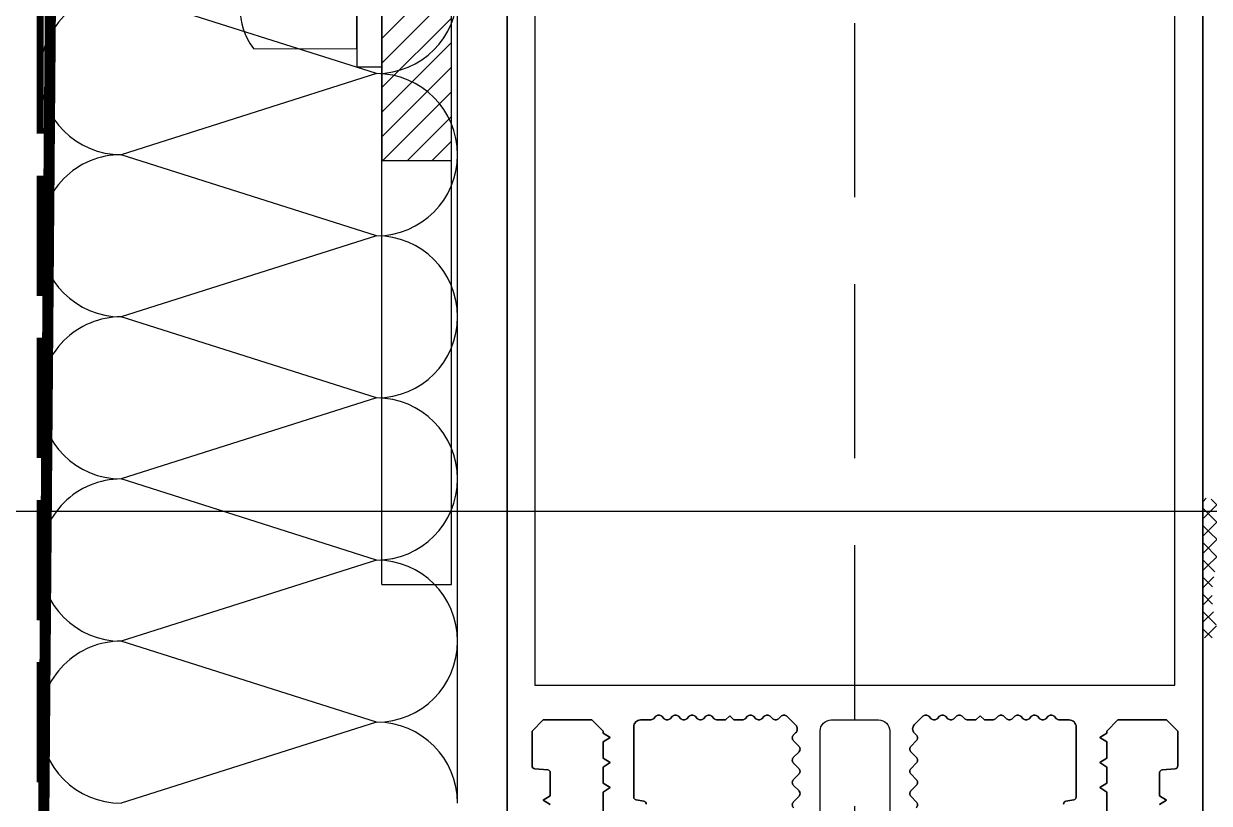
# Model space of a CAD drawing. Header units: inches. Extents: x 21 to 32698, y 13 to 3712.
# Drawn here: x 10476.48 to 10485, y 967.48 to 973.08 of the extents above; entities that cross this region are included whole.
import ezdxf

# ---------------------------------------------------------------- set-up
doc = ezdxf.new("R2010")
doc.units = ezdxf.units.IN
doc.header["$MEASUREMENT"] = 0
doc.set_wipeout_variables(frame=1)
for name, pattern in [('1+1 dbx a2$0$374_BLD_A1_BLOK_2$0$HIDDEN', [0.375, 0.25, -0.125]), ('HIDDEN', [9.525, 6.35, -3.175]), ('phl_thick', [0])]:
    doc.linetypes.add(name, pattern=pattern)
for name, color, linetype, lineweight in [('Z_MİM_-KM-GLAZ', 8, 'Continuous', 25), ('Z_MİM_-KM-IZO-THERMAL', 8, 'Continuous', 25), ('Z_MİM_1', 8, 'Continuous', 25), ('Z_MİM_ALUMINIUM', 8, 'Continuous', 25), ('Z_MİM_MYM Taşyünü', 8, 'Continuous', 25), ('Z_MİM_MYM_MEMBRAN_', 8, 'HIDDEN', 25), ('Z_MİM_MYM_taşyünü', 8, 'Continuous', 25), ('Z_MİM_projection', 8, 'Continuous', 25)]:
    doc.layers.add(name, color=color, linetype=linetype, lineweight=lineweight)

# ---------------------------------------------------------------- blocks, each defined once
blk = doc.blocks.new('ANK-1')
h = blk.add_hatch()
h.set_pattern_fill('ANSI31', color=256, scale=10)
h.set_pattern_definition([(45, (-331289.2262, -110209.6467), (-0.8838834765, 0.8838834765), [])])
h.paths.add_polyline_path([(0, -99.814), (5, -99.814), (5, -59.814), (0, -59.814)])
for points in [[(0, -130.274), (0, 0)], [(0, -130.274), (5, -130.274), (5, -5)]]:
    blk.add_lwpolyline(points)
blk.add_lwpolyline([(0, -99.814), (5, -99.814), (5, -59.814), (0, -59.814)], close=True)
at = {"layer": 'Z_MİM_projection', "linetype": 'phl_thick'}
for p, q in [((-1.81, -91.784, 2337909.68), (-1.795, -68.228, 2337909.68)), ((-9.236, -91.779, 2337909.68), (-1.81, -91.784, 2337909.68))]:
    blk.add_line(p, q, dxfattribs=at)
at = {"layer": 'Z_MİM_projection', "linetype": 'phl_thick', "elevation": 205305.118}
blk.add_lwpolyline([(-1.811, -93.086), (-0.011, -93.087), (0.006, -68.927), (-1.794, -68.926)], close=True, dxfattribs=at)
at = {"layer": 'Z_MİM_projection', "linetype": 'phl_thick', "elevation": -2.846}
blk.add_lwpolyline([(0.006, -68.927), (-1.794, -68.926), (-1.811, -93.086), (-0.011, -93.087), (0.002, -76.006)], dxfattribs=at)
at = {"layer": 'Z_MİM_projection', "linetype": 'phl_thick'}
blk.add_arc((-5.228, -88.823, 2337909.68), 4.98, 143.78397, 216.3994, dxfattribs=at)
blk = doc.blocks.new('*U160')
at = {"layer": 'Z_MİM_MYM_taşyünü'}
for p, q in [((-105.807, 5.823), (-111.631, 24.177)), ((-105.807, 5.823), (-99.984, 24.177)), ((-94.16, 5.823), (-99.984, 24.177)), ((-94.16, 5.823), (-88.337, 24.177)), ((-82.513, 5.823), (-88.337, 24.177)), ((-82.513, 5.823), (-76.69, 24.177)), ((-70.866, 5.823), (-76.69, 24.177)), ((-70.866, 5.823), (-65.043, 24.177)), ((-59.219, 5.823), (-65.043, 24.177)), ((-59.219, 5.823), (-53.396, 24.177)), ((-111.631, 0), (-99.984, 0)), ((-99.984, 0), (-88.337, 0)), ((-88.337, 0), (-76.69, 0)), ((-76.69, 0), (-65.043, 0)), ((-65.043, 0), (-53.396, 0))]:
    blk.add_line(p, q, dxfattribs=at)
at = {"layer": 'Z_MİM_MYM_taşyünü', "const_width": 0.5}
for points in [[(-110.131, 30), (-101.484, 30)], [(-98.484, 30), (-89.837, 30)], [(-86.837, 30), (-78.19, 30)], [(-75.19, 30), (-66.543, 30)], [(-63.543, 30), (-54.896, 30)]]:
    blk.add_lwpolyline(points, dxfattribs=at)
at = {"layer": 'Z_MİM_MYM_taşyünü'}
for centre, start, end in [((-105.807, 24.177), 90, 180), ((-105.807, 24.177), 360, 90), ((-94.16, 24.177), 90, 180), ((-94.16, 24.177), 360, 90), ((-82.513, 24.177), 90, 180), ((-82.513, 24.177), 360, 90), ((-70.866, 24.177), 90, 180), ((-70.866, 24.177), 360, 90), ((-59.219, 24.177), 90, 180), ((-59.219, 24.177), 360, 90), ((-111.631, 5.823), 270, 0), ((-99.984, 5.823), 180, 270), ((-99.984, 5.823), 270, 0), ((-88.337, 5.823), 180, 270), ((-88.337, 5.823), 270, 0), ((-76.69, 5.823), 180, 270), ((-76.69, 5.823), 270, 0), ((-65.043, 5.823), 180, 270), ((-65.043, 5.823), 270, 0), ((-53.396, 5.823), 180, 270)]:
    blk.add_arc(centre, 5.823, start, end, dxfattribs=at)
blk = doc.blocks.new('-KM-AL5 140_164')
blk.add_wipeout([(151.4879, -34.02), (151.7258, -15.4799), (149.45, -15.45), (149.45, 7.15), (9.45, 7.15), (9.45, -15.45), (7.3978, -15.45), (7.5673, -34.0611)])
at = {"layer": 'Z_MİM_1'}
h = blk.add_hatch(dxfattribs=at)
h.set_pattern_fill('ANSI37', color=256, scale=0.7, style=0)
h.set_pattern_definition([(45, (9420.42966, -13506.5895), (-0.06187184335, 0.06187184335), []), (135, (9420.42966, -13506.5895), (-0.06187184335, -0.06187184335), [])])
edge = h.paths.add_edge_path()
edge.add_line((17.6935, -27.8511), (17.6935, -28.8611))
edge.add_line((17.6935, -28.8611), (17.8224, -28.8611))
edge.add_ellipse((18.0615, -28.5561), major_axis=(0, 0.505), ratio=0.594059, start_angle=332.17249, end_angle=501.91427, ccw=False)
edge.add_line((18.2607, -28.1785), (18.2935, -28.1566))
edge.add_line((18.2935, -28.1566), (18.2935, -27.8511))
edge.add_arc((17.9935, -26.68), 1.209, 255.63223, 284.36777, ccw=False)
at = {"linetype": '1+1 dbx a2$0$374_BLD_A1_BLOK_2$0$HIDDEN', "ltscale": 5}
blk.add_line((15.1932, -40.6951, -0.0016), (15.1932, -14.7253, -0.0016), dxfattribs=at)
at = {"layer": 'Z_MİM_ALUMINIUM', "linetype": 'ByBlock'}
for points in [[(17.6932, -18.57), (17.6932, -30.43, -0.414214)], [(17.3832, -30.0582), (17.4332, -30.0264), (17.3832, -29.9945), (17.3832, -29.8282, -0.388879), (17.4015, -29.8083), (17.495, -29.8001, 0.388879), (17.5132, -29.7802), (17.5132, -29.53), (17.4332, -29.45), (17.0832, -29.45), (17.0032, -29.53), (17.0032, -29.5445), (16.9532, -29.5764), (17.0032, -29.6082), (17.0032, -29.7245), (16.9532, -29.7564), (17.0032, -29.7882), (17.0032, -29.9045), (16.9532, -29.9364), (17.0032, -29.9682), (17.0032, -30.1082, -0.36397)], [(16.6932, -30.0543, -0.36397), (16.7098, -30.0346), (16.7667, -30.0246, 0.36397), (16.7832, -30.0049), (16.7832, -29.5, 0.414214), (16.7332, -29.45), (16.6632, -29.45, -0.198912), (16.642, -29.4412), (16.6244, -29.4237, 0.414214), (16.582, -29.4237), (16.5644, -29.4412, -0.414214), (16.522, -29.4412), (16.5044, -29.4237, 0.414214), (16.462, -29.4237), (16.4444, -29.4412, -0.414214), (16.402, -29.4412), (16.3844, -29.4237, 0.414214), (16.342, -29.4237), (16.3244, -29.4412, -0.414214), (16.282, -29.4412), (16.2644, -29.4237, 0.414214), (16.222, -29.4237), (16.2044, -29.4412, -0.198912), (16.1832, -29.45), (16.1232, -29.45), (16.0932, -29.42), (16.0632, -29.45), (16.0032, -29.45, -0.198912), (15.982, -29.4412), (15.9644, -29.4237, 0.414214), (15.922, -29.4237), (15.9044, -29.4412, -0.414214), (15.862, -29.4412), (15.8444, -29.4237, 0.414214), (15.802, -29.4237), (15.7844, -29.4412, -0.414214), (15.742, -29.4412), (15.7244, -29.4237, 0.414214), (15.682, -29.4237), (15.6194, -29.4863, 0.414214), (15.6194, -29.5429), (15.6344, -29.5579, -0.414214), (15.6344, -29.6004), (15.5969, -29.6379, 0.414214), (15.5969, -29.6804), (15.6344, -29.7179, -0.414214), (15.6344, -29.7604), (15.5969, -29.7979, 0.414214), (15.5969, -29.8404), (15.6344, -29.8779, -0.414214), (15.6344, -29.9204), (15.5969, -29.9579, 0.414214), (15.5969, -30.0004), (15.6344, -30.0379, -0.414214), (15.6344, -30.0804)], [(14.752, -30.0804, -0.414214), (14.752, -30.0379), (14.7896, -30.0004, 0.414214), (14.7896, -29.9579), (14.752, -29.9204, -0.414214), (14.752, -29.8779), (14.7896, -29.8404, 0.414214), (14.7896, -29.7979), (14.752, -29.7604, -0.414214), (14.752, -29.7179), (14.7896, -29.6804, 0.414214), (14.7896, -29.6379), (14.752, -29.6004, -0.414214), (14.752, -29.5579), (14.7671, -29.5429, 0.414214), (14.7671, -29.4863), (14.7044, -29.4237, 0.414214), (14.662, -29.4237), (14.6444, -29.4412, -0.414214), (14.602, -29.4412), (14.5844, -29.4237, 0.414214), (14.542, -29.4237), (14.5244, -29.4412, -0.414214), (14.482, -29.4412), (14.4644, -29.4237, 0.414214), (14.422, -29.4237), (14.4044, -29.4412, -0.198912), (14.3832, -29.45), (14.3232, -29.45), (14.2932, -29.42), (14.2632, -29.45), (14.2032, -29.45, -0.198912), (14.182, -29.4412), (14.1644, -29.4237, 0.414214), (14.122, -29.4237), (14.1044, -29.4412, -0.414214), (14.062, -29.4412), (14.0444, -29.4237, 0.414214), (14.002, -29.4237), (13.9844, -29.4412, -0.414214), (13.942, -29.4412), (13.9244, -29.4237, 0.414214), (13.882, -29.4237), (13.8644, -29.4412, -0.414214), (13.822, -29.4412), (13.8044, -29.4237, 0.414214), (13.762, -29.4237), (13.7444, -29.4412, -0.198912), (13.7232, -29.45), (13.6532, -29.45, 0.414214), (13.6032, -29.5), (13.6032, -30.0049, 0.36397), (13.6198, -30.0246), (13.6767, -30.0346, -0.36397), (13.6932, -30.0543)], [(13.3832, -30.1082), (13.3832, -29.9682), (13.4332, -29.9364), (13.3832, -29.9045), (13.3832, -29.7882), (13.4332, -29.7564), (13.3832, -29.7245), (13.3832, -29.6082), (13.4332, -29.5764), (13.3832, -29.5445), (13.3832, -29.53), (13.3032, -29.45), (12.9532, -29.45), (12.8732, -29.53), (12.8732, -29.7802, 0.388879), (12.8915, -29.8001), (12.985, -29.8083, -0.388879), (13.0032, -29.8282), (13.0032, -29.9945), (12.9532, -30.0264), (13.0032, -30.0582)], [(12.6932, -30.43), (12.6932, -18.57, -0.414214)], [(12.6932, -18.57), (12.6932, -30.43, 0.414214)], [(13.0032, -30.0582), (12.9532, -30.0264), (13.0032, -29.9945), (13.0032, -29.8282, 0.388879), (12.985, -29.8083), (12.8915, -29.8001, -0.388879), (12.8732, -29.7802), (12.8732, -29.53), (12.9532, -29.45), (13.3032, -29.45), (13.3832, -29.53), (13.3832, -29.5445), (13.4332, -29.5764), (13.3832, -29.6082), (13.3832, -29.7245), (13.4332, -29.7564), (13.3832, -29.7882), (13.3832, -29.9045), (13.4332, -29.9364), (13.3832, -29.9682), (13.3832, -30.1082, 0.36397)], [(13.6932, -30.0543, 0.36397), (13.6767, -30.0346), (13.6198, -30.0246, -0.36397), (13.6032, -30.0049), (13.6032, -29.5, -0.414214), (13.6532, -29.45), (13.7232, -29.45, 0.198912), (13.7444, -29.4412), (13.762, -29.4237, -0.414214), (13.8044, -29.4237), (13.822, -29.4412, 0.414214), (13.8644, -29.4412), (13.882, -29.4237, -0.414214), (13.9244, -29.4237), (13.942, -29.4412, 0.414214), (13.9844, -29.4412), (14.002, -29.4237, -0.414214), (14.0444, -29.4237), (14.062, -29.4412, 0.414214), (14.1044, -29.4412), (14.122, -29.4237, -0.414214), (14.1644, -29.4237), (14.182, -29.4412, 0.198912), (14.2032, -29.45), (14.2632, -29.45), (14.2932, -29.42), (14.3232, -29.45), (14.3832, -29.45, 0.198912), (14.4044, -29.4412), (14.422, -29.4237, -0.414214), (14.4644, -29.4237), (14.482, -29.4412, 0.414214), (14.5244, -29.4412), (14.542, -29.4237, -0.414214), (14.5844, -29.4237), (14.602, -29.4412, 0.414214), (14.6444, -29.4412), (14.662, -29.4237, -0.414214), (14.7044, -29.4237), (14.7671, -29.4863, -0.414214), (14.7671, -29.5429), (14.752, -29.5579, 0.414214), (14.752, -29.6004), (14.7896, -29.6379, -0.414214), (14.7896, -29.6804), (14.752, -29.7179, 0.414214), (14.752, -29.7604), (14.7896, -29.7979, -0.414214), (14.7896, -29.8404), (14.752, -29.8779, 0.414214), (14.752, -29.9204), (14.7896, -29.9579, -0.414214), (14.7896, -30.0004), (14.752, -30.0379, 0.414214), (14.752, -30.0804)], [(15.6344, -30.0804, 0.414214), (15.6344, -30.0379), (15.5969, -30.0004, -0.414214), (15.5969, -29.9579), (15.6344, -29.9204, 0.414214), (15.6344, -29.8779), (15.5969, -29.8404, -0.414214), (15.5969, -29.7979), (15.6344, -29.7604, 0.414214), (15.6344, -29.7179), (15.5969, -29.6804, -0.414214), (15.5969, -29.6379), (15.6344, -29.6004, 0.414214), (15.6344, -29.5579), (15.6194, -29.5429, -0.414214), (15.6194, -29.4863), (15.682, -29.4237, -0.414214), (15.7244, -29.4237), (15.742, -29.4412, 0.414214), (15.7844, -29.4412), (15.802, -29.4237, -0.414214), (15.8444, -29.4237), (15.862, -29.4412, 0.414214), (15.9044, -29.4412), (15.922, -29.4237, -0.414214), (15.9644, -29.4237), (15.982, -29.4412, 0.198912), (16.0032, -29.45), (16.0632, -29.45), (16.0932, -29.42), (16.1232, -29.45), (16.1832, -29.45, 0.198912), (16.2044, -29.4412), (16.222, -29.4237, -0.414214), (16.2644, -29.4237), (16.282, -29.4412, 0.414214), (16.3244, -29.4412), (16.342, -29.4237, -0.414214), (16.3844, -29.4237), (16.402, -29.4412, 0.414214), (16.4444, -29.4412), (16.462, -29.4237, -0.414214), (16.5044, -29.4237), (16.522, -29.4412, 0.414214), (16.5644, -29.4412), (16.582, -29.4237, -0.414214), (16.6244, -29.4237), (16.642, -29.4412, 0.198912), (16.6632, -29.45), (16.7332, -29.45, -0.414214), (16.7832, -29.5), (16.7832, -30.0049, -0.36397), (16.7667, -30.0246), (16.7098, -30.0346, 0.36397), (16.6932, -30.0543)], [(17.0032, -30.1082), (17.0032, -29.9682), (16.9532, -29.9364), (17.0032, -29.9045), (17.0032, -29.7882), (16.9532, -29.7564), (17.0032, -29.7245), (17.0032, -29.6082), (16.9532, -29.5764), (17.0032, -29.5445), (17.0032, -29.53), (17.0832, -29.45), (17.4332, -29.45), (17.5132, -29.53), (17.5132, -29.7802, -0.388879), (17.495, -29.8001), (17.4015, -29.8083, 0.388879), (17.3832, -29.8282), (17.3832, -29.9945), (17.4332, -30.0264), (17.3832, -30.0582)], [(17.6932, -30.43), (17.6932, -18.57, 0.414214)], [(14.9432, -30.53), (14.9432, -29.53, -0.414214), (15.0232, -29.45), (15.3632, -29.45, -0.414214), (15.4432, -29.53), (15.4432, -30.53)]]:
    blk.add_lwpolyline(points, format="xyb", dxfattribs=at)
at = {"layer": 'Z_MİM_ALUMINIUM'}
blk.add_lwpolyline([(17.4932, -19.99), (17.4932, -18.75), (12.8932, -18.75), (12.8932, -19.99), (13.1232, -19.99, -0.414214), (13.1432, -20.01), (13.1432, -20.12, -0.414214), (13.1232, -20.14), (12.8932, -20.14), (12.8932, -29.2), (17.4932, -29.2), (17.4932, -20.14), (17.2632, -20.14, -0.414214), (17.2432, -20.12), (17.2432, -20.01, -0.414214), (17.2632, -19.99)], format="xyb", close=True, dxfattribs=at)
at = {"layer": 'Z_MİM_MYM_MEMBRAN_', "ltscale": 20, "const_width": 0.08}
blk.add_lwpolyline([(14.1105, -33.9197), (12.4105, -33.9197), (9.337, -33.3721), (9.337, -33.3721), (9.4832, -15.4647), (8.3978, -15.45), (7.8978, -15.45)], dxfattribs=at)
at = {"xscale": 0.1, "yscale": 0.1, "zscale": 0.1}
blk.add_blockref('ANK-1', (11.7932, -15.45, -0.0016), dxfattribs=at)
at = {"layer": 'Z_MİM_MYM Taşyünü', "xscale": 0.1, "yscale": 0.1, "zscale": 0.1, "rotation": 90}
blk.add_blockref('*U160', (12.337, -18.8855), dxfattribs=at)

msp = doc.modelspace()

# ---------------------------------------------------------------- block references
at = {"layer": 'Z_MİM_-KM-GLAZ'}
msp.add_blockref('-KM-AL5 140_164', (10467.2646, 997.5332), dxfattribs=at)

# ---------------------------------------------------------------- next in the draw order: linework, layer by layer
at = {"layer": 'Z_MİM_-KM-IZO-THERMAL'}
msp.add_lwpolyline([(11329.2138, 1162.1587), (11329.2138, 969.5831), (12844.2149, 969.5831), (12844.2149, 2594.5843), (9029.2148, 2594.5843), (9029.2148, 1624.5832), (9319.214, 1624.5832), (9319.214, 969.5831), (10654.2139, 969.5831), (10654.2139, 1161.8315)], dxfattribs=at)

doc.saveas('drawing.dxf')
